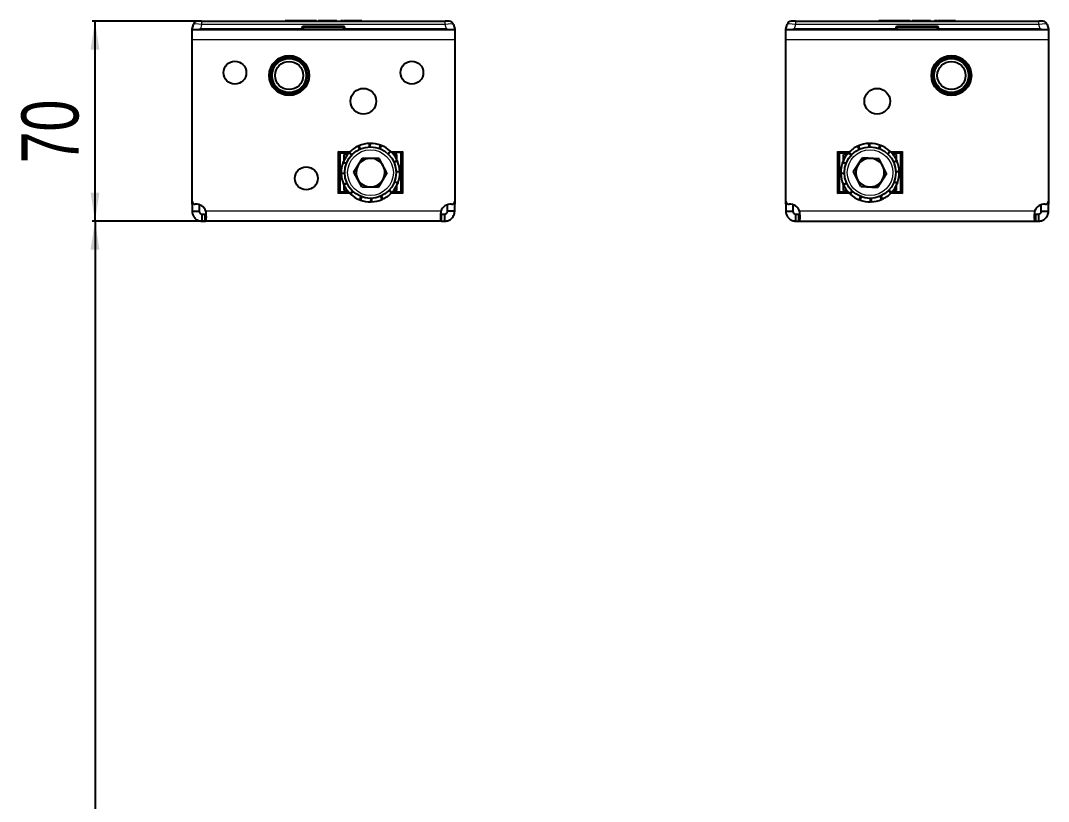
# Model space of a CAD drawing. Header units: millimetres. Extents: x 0 to 1950, y -808 to 619.
# Drawn here: x 3.3 to 363.4, y -125.1 to 148.2 of the extents above; entities that cross this region are included whole.
import ezdxf

# ---------------------------------------------------------------- set-up
doc = ezdxf.new("R2010")
doc.units = ezdxf.units.MM
doc.layers.add('FORMAT', color=7, linetype='Continuous')
doc.styles.add('SLDTEXTSTYLE0', font='TXT', dxfattribs={"width": 0.75})
doc.dimstyles.new('SLDDIMSTYLE0', dxfattribs={"dimtxt": 20, "dimasz": 10, "dimexe": 0, "dimexo": 0.0625, "dimgap": 5, "dimtad": 2, "dimdec": 1, "dimrnd": 1e-09, "dimzin": 12, "dimdsep": 46, "dimtxsty": 'SLDTEXTSTYLE0', "dimsah": 1, "dimcen": 0.09, "dimadec": 0, "dimazin": 3, "dimtfac": 1, "dimtofl": 0, "dimtmove": 0, "dimatfit": 3, "dimfxl": 0, "dimfrac": 2, "dimtolj": 1, "dimtzin": 12, "dimarcsym": 0})

# ---------------------------------------------------------------- blocks, each defined once
blk = doc.blocks.new('_D_5')
at = {"layer": 'FORMAT'}
for p, q in [((65.28, 147.96), (28.38, 147.96)), ((29.38, 77.96), (29.38, 147.96)), ((67.96, 77.96), (28.38, 77.96))]:
    blk.add_line(p, q, dxfattribs=at)
for points in [[(29.38, 147.96), (27.84, 137.96), (30.92, 137.96)], [(29.38, 77.96), (30.92, 87.96), (27.84, 87.96)]]:
    blk.add_solid(points, dxfattribs=at)
at = {"layer": 'FORMAT', "insert": (3.6, 98.18), "char_height": 20, "attachment_point": 1, "rotation": 90, "style": 'SLDTEXTSTYLE0'}
blk.add_mtext('70', dxfattribs=at)
blk = doc.blocks.new('_D_6')
at = {"layer": 'FORMAT'}
for p, q in [((67.96, 77.96), (28.38, 77.96)), ((29.38, 77.96), (29.38, -738.04)), ((67.96, -738.04), (28.38, -738.04))]:
    blk.add_line(p, q, dxfattribs=at)
for points in [[(29.38, 77.96), (27.84, 67.96), (30.92, 67.96)], [(29.38, -738.04), (30.92, -728.04), (27.84, -728.04)]]:
    blk.add_solid(points, dxfattribs=at)
at = {"layer": 'FORMAT', "insert": (3.6, -352.21), "char_height": 20, "attachment_point": 1, "rotation": 90, "style": 'SLDTEXTSTYLE0'}
blk.add_mtext('816', dxfattribs=at)

msp = doc.modelspace()

# ---------------------------------------------------------------- linework, layer by layer
at = {"color": 7, "linetype": 'Continuous', "lineweight": 25}
for p, q in [((66.74, 147.96), (65.29, 147.96)), ((66.74, 147.96), (152.04, 147.96)), ((95.96, 148.16), (95.96, 147.96)), ((101.61, 148.16), (101.67, 148.16)), ((101.67, 148.16), (101.67, 147.96)), ((101.67, 148.16), (102.8, 148.16)), ((102.8, 148.16), (102.8, 147.96)), ((102.8, 148.16), (105.47, 148.16)), ((105.47, 148.16), (105.47, 147.96)), ((105.47, 148.16), (106.96, 148.16)), ((106.96, 148.16), (106.96, 147.96)), ((107.77, 148.19), (107.77, 147.96)), ((111.24, 148.16), (114.07, 148.16)), ((114.07, 148.16), (114.07, 147.96)), ((115.21, 148.16), (115.21, 147.96)), ((115.46, 148.16), (115.46, 147.96)), ((116.7, 148.16), (116.7, 147.96)), ((117.13, 148.16), (122.38, 148.16)), ((122.81, 148.16), (122.81, 147.96)), ((153.48, 147.96), (152.04, 147.96)), ((274.74, 147.96), (273.29, 147.96)), ((274.74, 147.96), (360.04, 147.96)), ((303.96, 148.16), (303.96, 147.96)), ((309.61, 148.16), (309.67, 148.16)), ((309.67, 148.16), (309.67, 147.96)), ((309.67, 148.16), (310.8, 148.16)), ((310.8, 148.16), (310.8, 147.96)), ((310.8, 148.16), (313.47, 148.16)), ((313.47, 148.16), (313.47, 147.96)), ((313.47, 148.16), (314.96, 148.16)), ((314.96, 148.16), (314.96, 147.96)), ((315.77, 148.19), (315.77, 147.96)), ((319.24, 148.16), (322.07, 148.16)), ((322.07, 148.16), (322.07, 147.96)), ((323.21, 148.16), (323.21, 147.96)), ((323.46, 148.16), (323.46, 147.96)), ((324.7, 148.16), (324.7, 147.96)), ((325.13, 148.16), (330.38, 148.16)), ((330.81, 148.16), (330.81, 147.96)), ((361.48, 147.96), (360.04, 147.96)), ((63.39, 145.16), (63.84, 146.85)), ((63.39, 144.96), (63.39, 145.16)), ((155.39, 144.96), (63.39, 144.96)), ((63.39, 141.46), (63.39, 144.96)), ((101.89, 145.16), (66.28, 145.16)), ((101.89, 145.66), (101.89, 145.16)), ((101.89, 144.96), (101.89, 145.16)), ((116.39, 146.16), (102.39, 146.16)), ((116.89, 145.16), (116.89, 145.66)), ((152.49, 145.16), (116.89, 145.16)), ((116.89, 144.96), (116.89, 145.16)), ((154.93, 146.85), (155.39, 145.16)), ((155.39, 145.16), (155.39, 144.96)), ((155.39, 144.96), (155.39, 141.46)), ((271.39, 145.16), (271.84, 146.85)), ((271.39, 144.96), (271.39, 145.16)), ((271.39, 141.46), (271.39, 144.96)), ((363.39, 144.96), (271.39, 144.96)), ((309.89, 145.16), (274.28, 145.16)), ((309.89, 145.66), (309.89, 145.16)), ((309.89, 144.96), (309.89, 145.16)), ((324.39, 146.16), (310.39, 146.16)), ((324.89, 145.16), (324.89, 145.66)), ((360.49, 145.16), (324.89, 145.16)), ((324.89, 144.96), (324.89, 145.16)), ((362.93, 146.85), (363.39, 145.16)), ((363.39, 145.16), (363.39, 144.96)), ((363.39, 144.96), (363.39, 141.46)), ((63.39, 84.86), (63.39, 141.46)), ((155.39, 141.46), (155.39, 84.86)), ((271.39, 84.86), (271.39, 141.46)), ((363.39, 141.46), (363.39, 84.86)), ((125.54, 103.95), (125.49, 105.2)), ((125.74, 105.21), (125.66, 103.96)), ((129.01, 103.4), (129.44, 104.57)), ((129.67, 104.49), (129.12, 103.36)), ((300.54, 103.95), (300.5, 105.2)), ((300.75, 105.21), (300.67, 103.96)), ((304.01, 103.4), (304.44, 104.57)), ((304.68, 104.48), (304.13, 103.36)), ((114.89, 101.96), (114.54, 102.31)), ((118.4, 101.96), (114.89, 101.96)), ((114.89, 101.96), (114.89, 87.96)), ((115.24, 101.61), (114.89, 101.96)), ((116.64, 99.38), (116.64, 101.26)), ((117.8, 101.26), (116.64, 101.26)), ((119.28, 101.07), (118.36, 101.92)), ((118.54, 102.1), (119.37, 101.17)), ((118.89, 101.71), (118.89, 101.44)), ((122.12, 103.14), (121.6, 104.27)), ((121.83, 104.37), (122.24, 103.19)), ((132, 101.57), (132.85, 102.48)), ((133.03, 102.31), (132.09, 101.48)), ((136.89, 101.96), (133.37, 101.96)), ((135.14, 101.26), (133.97, 101.26)), ((135.14, 99.38), (135.14, 101.26)), ((137.24, 102.31), (136.89, 101.96)), ((136.89, 101.96), (136.89, 87.96)), ((289.54, 102.31), (289.89, 101.96)), ((289.89, 87.96), (289.89, 101.96)), ((289.89, 101.96), (293.4, 101.96)), ((289.89, 101.96), (290.24, 101.61)), ((291.64, 99.38), (291.64, 101.26)), ((292.8, 101.26), (291.64, 101.26)), ((294.28, 101.08), (293.37, 101.93)), ((293.54, 102.11), (294.37, 101.17)), ((293.89, 101.71), (293.89, 101.45)), ((297.13, 103.14), (296.61, 104.27)), ((296.83, 104.38), (297.24, 103.19)), ((307, 101.56), (307.85, 102.48)), ((308.03, 102.31), (307.09, 101.48)), ((311.89, 101.96), (308.37, 101.96)), ((310.14, 101.26), (308.97, 101.26)), ((310.14, 99.38), (310.14, 101.26)), ((311.54, 101.61), (311.89, 101.96)), ((311.89, 101.96), (312.24, 102.31)), ((311.89, 87.96), (311.89, 101.96)), ((117.44, 98.08), (116.27, 98.52)), ((116.36, 98.75), (117.49, 98.2)), ((120.11, 95.09), (123.12, 100.03)), ((128.89, 99.89), (123.12, 100.03)), ((131.66, 94.83), (128.89, 99.89)), ((134.06, 98.72), (135.2, 99.25)), ((135.3, 99.02), (134.11, 98.61)), ((292.45, 98.09), (291.27, 98.52)), ((291.36, 98.75), (292.49, 98.2)), ((295.12, 95.3), (298.3, 100.12)), ((304.06, 99.78), (298.3, 100.12)), ((306.65, 94.62), (304.06, 99.78)), ((309.06, 98.72), (310.2, 99.24)), ((310.3, 99.01), (309.12, 98.6)), ((115.64, 94.82), (116.89, 94.74)), ((116.89, 94.61), (115.64, 94.57)), ((122.88, 90.03), (120.11, 95.09)), ((131.66, 94.83), (128.66, 89.9)), ((134.88, 95.31), (136.13, 95.36)), ((136.13, 95.11), (134.88, 95.18)), ((290.64, 94.82), (291.89, 94.74)), ((291.89, 94.62), (290.64, 94.57)), ((297.71, 90.14), (295.12, 95.3)), ((306.65, 94.62), (303.47, 89.8)), ((309.88, 95.3), (311.13, 95.35)), ((311.13, 95.1), (309.88, 95.18)), ((116.47, 90.9), (117.66, 91.31)), ((117.71, 91.2), (116.57, 90.68)), ((116.64, 88.66), (116.64, 90.54)), ((122.88, 90.03), (128.66, 89.9)), ((135.41, 91.17), (134.28, 91.72)), ((134.33, 91.84), (135.5, 91.41)), ((135.14, 88.66), (135.14, 90.54)), ((291.47, 90.91), (292.66, 91.32)), ((292.71, 91.2), (291.57, 90.68)), ((291.64, 88.66), (291.64, 90.54)), ((297.71, 90.14), (303.47, 89.8)), ((310.41, 91.17), (309.28, 91.72)), ((309.33, 91.84), (310.5, 91.4)), ((310.14, 88.66), (310.14, 90.54)), ((114.89, 87.96), (114.54, 87.61)), ((115.24, 88.31), (114.89, 87.96)), ((114.89, 87.96), (118.4, 87.96)), ((116.64, 88.66), (117.8, 88.66)), ((118.74, 87.61), (119.68, 88.44)), ((119.77, 88.36), (118.92, 87.44)), ((122.1, 85.44), (122.65, 86.56)), ((122.77, 86.52), (122.33, 85.35)), ((129.94, 85.55), (129.53, 86.73)), ((129.65, 86.78), (130.17, 85.65)), ((133.24, 87.82), (132.4, 88.76)), ((132.49, 88.85), (133.41, 88)), ((132.89, 88.21), (132.89, 88.48)), ((136.89, 87.96), (133.37, 87.96)), ((133.97, 88.66), (135.14, 88.66)), ((136.89, 87.96), (136.54, 88.31)), ((137.24, 87.61), (136.89, 87.96)), ((289.54, 87.61), (289.89, 87.96)), ((289.89, 87.96), (290.24, 88.31)), ((293.4, 87.96), (289.89, 87.96)), ((291.64, 88.66), (292.8, 88.66)), ((293.74, 87.61), (294.68, 88.44)), ((294.77, 88.36), (293.92, 87.44)), ((297.09, 85.44), (297.64, 86.57)), ((297.76, 86.52), (297.33, 85.35)), ((304.94, 85.55), (304.53, 86.73)), ((304.64, 86.78), (305.17, 85.65)), ((308.23, 87.81), (307.4, 88.75)), ((307.49, 88.84), (308.4, 87.99)), ((307.89, 88.21), (307.89, 88.47)), ((308.03, 88.24), (308.33, 88.06)), ((308.37, 87.96), (311.89, 87.96)), ((308.97, 88.66), (310.14, 88.66)), ((311.54, 88.31), (311.89, 87.96)), ((311.89, 87.96), (312.24, 87.61)), ((63.39, 83.96), (63.39, 84.86)), ((63.39, 83.96), (63.39, 81.46)), ((65.89, 83.74), (65.89, 81.46)), ((126.03, 84.71), (126.11, 85.96)), ((126.23, 85.97), (126.28, 84.72)), ((152.89, 81.46), (152.89, 83.74)), ((155.39, 84.86), (155.39, 83.96)), ((155.39, 81.46), (155.39, 83.96)), ((271.39, 83.96), (271.39, 84.86)), ((271.39, 83.96), (271.39, 81.46)), ((273.89, 83.74), (273.89, 81.46)), ((301.03, 84.71), (301.1, 85.96)), ((301.23, 85.97), (301.28, 84.72)), ((360.89, 81.46), (360.89, 83.74)), ((363.39, 84.86), (363.39, 83.96)), ((363.39, 81.46), (363.39, 83.96)), ((63.39, 81.46), (65.89, 81.46)), ((66.89, 80.46), (67.97, 80.46)), ((66.89, 77.96), (66.89, 80.46)), ((67.97, 77.96), (67.97, 80.46)), ((150.8, 77.96), (150.8, 80.46)), ((150.8, 80.46), (151.89, 80.46)), ((151.89, 77.96), (151.89, 80.46)), ((155.39, 81.46), (152.89, 81.46)), ((271.39, 81.46), (273.89, 81.46)), ((274.89, 80.46), (275.97, 80.46)), ((274.89, 77.96), (274.89, 80.46)), ((275.97, 77.96), (275.97, 80.46)), ((358.8, 80.46), (358.8, 77.96)), ((358.8, 80.46), (359.89, 80.46)), ((359.89, 80.46), (359.89, 77.96)), ((360.89, 81.46), (363.39, 81.46)), ((66.89, 77.96), (67.97, 77.96)), ((150.8, 77.96), (67.97, 77.96)), ((150.8, 77.96), (151.89, 77.96)), ((274.89, 77.96), (275.97, 77.96)), ((275.97, 77.96), (358.8, 77.96)), ((358.8, 77.96), (359.89, 77.96))]:
    msp.add_line(p, q, dxfattribs=at)
at = {"color": 8, "linetype": 'Continuous', "lineweight": 18}
for p, q in [((66.74, 147.96), (66.74, 146.85)), ((98.07, 148.16), (98.07, 147.96)), ((108.88, 148.16), (108.88, 147.96)), ((111.24, 148.16), (111.24, 147.96)), ((117.13, 148.16), (117.13, 147.96)), ((122.38, 148.16), (122.38, 147.96)), ((152.04, 146.85), (152.04, 147.96)), ((274.74, 147.96), (274.74, 146.85)), ((306.07, 148.16), (306.07, 147.96)), ((316.88, 148.16), (316.88, 147.96)), ((319.24, 148.16), (319.24, 147.96)), ((325.13, 148.16), (325.13, 147.96)), ((330.38, 148.16), (330.38, 147.96)), ((360.04, 146.85), (360.04, 147.96)), ((66.74, 146.85), (66.28, 145.16)), ((152.04, 146.85), (66.74, 146.85)), ((102.39, 145.66), (101.89, 145.66)), ((102.39, 145.66), (102.39, 146.16)), ((102.39, 145.66), (102.39, 144.96)), ((116.39, 145.66), (102.39, 145.66)), ((116.39, 145.66), (116.39, 146.16)), ((116.39, 145.66), (116.89, 145.66)), ((116.39, 144.96), (116.39, 145.66)), ((152.49, 145.16), (152.04, 146.85)), ((274.74, 146.85), (274.28, 145.16)), ((360.04, 146.85), (274.74, 146.85)), ((310.39, 145.66), (309.89, 145.66)), ((310.39, 145.66), (310.39, 146.16)), ((310.39, 145.66), (310.39, 144.96)), ((324.39, 145.66), (310.39, 145.66)), ((324.39, 145.66), (324.39, 146.16)), ((324.39, 145.66), (324.89, 145.66)), ((324.39, 144.96), (324.39, 145.66)), ((360.49, 145.16), (360.04, 146.85)), ((155.39, 141.46), (63.39, 141.46)), ((363.39, 141.46), (271.39, 141.46)), ((114.54, 87.61), (114.54, 102.31)), ((114.54, 102.31), (118.74, 102.31)), ((118.09, 101.61), (115.24, 101.61)), ((115.24, 101.61), (115.24, 88.31)), ((132.69, 102.31), (133.03, 102.31)), ((133.03, 102.31), (137.24, 102.31)), ((136.54, 88.31), (136.54, 101.96)), ((137.24, 102.31), (137.24, 87.61)), ((289.54, 87.61), (289.54, 102.31)), ((289.54, 102.31), (293.74, 102.31)), ((293.09, 101.61), (290.24, 101.61)), ((290.24, 101.61), (290.24, 88.31)), ((307.7, 102.31), (312.24, 102.31)), ((311.54, 101.61), (308.69, 101.61)), ((311.54, 88.31), (311.54, 101.61)), ((312.24, 102.31), (312.24, 87.61)), ((118.74, 87.61), (114.54, 87.61)), ((115.24, 88.31), (118.09, 88.31)), ((119.08, 87.61), (118.74, 87.61)), ((137.24, 87.61), (133.03, 87.61)), ((133.69, 88.31), (136.54, 88.31)), ((294.08, 87.61), (289.54, 87.61)), ((290.24, 88.31), (293.09, 88.31)), ((312.24, 87.61), (308.03, 87.61)), ((308.69, 88.31), (311.54, 88.31)), ((63.95, 83.96), (63.39, 83.96)), ((155.39, 83.96), (154.83, 83.96)), ((271.95, 83.96), (271.39, 83.96)), ((363.39, 83.96), (362.83, 83.96)), ((150.55, 81.46), (68.22, 81.46)), ((358.55, 81.46), (276.22, 81.46))]:
    msp.add_line(p, q, dxfattribs=at)
at = {"color": 7, "linetype": 'Continuous', "lineweight": 25}
for centre, radius in [((78.39, 129.96), 4), ((97.39, 128.96), 7), ((97.39, 128.96), 6.5), ((97.39, 128.96), 6), ((97.39, 128.96), 4.93), ((140.39, 129.96), 4), ((329.39, 128.96), 7), ((329.39, 128.96), 6.5), ((329.39, 128.96), 6), ((329.39, 128.96), 4.93), ((123.39, 119.96), 4.5), ((303.39, 119.96), 4.5), ((125.89, 94.96), 9), ((300.89, 94.96), 9), ((103.39, 92.96), 4)]:
    msp.add_circle(centre, radius, dxfattribs=at)
at = {"color": 8, "linetype": 'Continuous', "lineweight": 18}
for centre, radius in [((97.39, 128.96), 6.25), ((329.39, 128.96), 6.25), ((125.89, 94.96), 8), ((300.89, 94.96), 8)]:
    msp.add_circle(centre, radius, dxfattribs=at)
at = {"color": 7, "linetype": 'Continuous', "lineweight": 25}
for centre, radius, start, end in [((65.29, 146.46), 1.5, 90, 165), ((153.48, 146.46), 1.5, 15, 90), ((273.29, 146.46), 1.5, 90, 165), ((361.48, 146.46), 1.5, 15, 90), ((102.39, 145.66), 0.5, 90, 180), ((116.39, 145.66), 0.5, 0, 90), ((310.39, 145.66), 0.5, 90, 180), ((324.39, 145.66), 0.5, 0, 90), ((125.89, 94.96), 10.25, 92.2104, 113.3145), ((125.89, 94.96), 10.25, 69.7104, 90.8145), ((125.89, 94.96), 10.25, 47.2104, 68.3145), ((300.89, 94.96), 10.25, 92.1828, 113.2869), ((300.89, 94.96), 10.25, 69.6828, 90.7869), ((300.89, 94.96), 10.25, 47.1828, 68.2869), ((125.89, 94.96), 10.25, 137.2104, 158.3145), ((125.89, 94.96), 10.25, 114.7104, 135.8145), ((125.89, 94.96), 10.25, 24.7104, 45.8145), ((300.89, 94.96), 10.25, 137.1828, 158.2869), ((300.89, 94.96), 10.25, 114.6828, 135.7869), ((300.89, 94.96), 10.25, 24.6828, 45.7869), ((125.89, 94.96), 10.25, 159.7104, 180.8145), ((125.89, 94.96), 5, 148.6784, 208.6784), ((125.89, 94.96), 5, 88.6784, 148.6784), ((125.89, 94.96), 5, 28.6784, 88.6784), ((125.89, 94.96), 5, 328.6784, 28.6784), ((125.89, 94.96), 10.25, 2.2104, 23.3145), ((300.89, 94.96), 10.25, 159.6828, 180.7869), ((300.89, 94.96), 5, 146.6352, 206.6352), ((300.89, 94.96), 5, 86.6352, 146.6352), ((300.89, 94.96), 5, 26.6352, 86.6352), ((300.89, 94.96), 10.25, 2.1828, 23.2869), ((125.89, 94.96), 10.25, 182.2104, 203.3145), ((125.89, 94.96), 10.25, 339.7104, 0.8145), ((300.89, 94.96), 10.25, 182.1828, 203.2869), ((300.89, 94.96), 5, 326.6352, 26.6352), ((300.89, 94.96), 10.25, 339.6828, 0.7869), ((125.89, 94.96), 10.25, 204.7104, 225.8145), ((125.89, 94.96), 5, 208.6784, 268.6784), ((125.89, 94.96), 5, 268.6784, 328.6784), ((125.89, 94.96), 10.25, 317.2104, 338.3145), ((300.89, 94.96), 10.25, 204.6828, 225.7869), ((300.89, 94.96), 5, 206.6352, 266.6352), ((300.89, 94.96), 5, 266.6352, 326.6352), ((300.89, 94.96), 10.25, 317.1828, 338.2869), ((125.89, 94.96), 10.25, 227.2104, 248.3145), ((125.89, 94.96), 10.25, 294.7104, 315.8145), ((300.89, 94.96), 10.25, 227.1828, 248.2869), ((300.89, 94.96), 10.25, 294.6828, 315.7869), ((64.39, 84.86), 1, 180, 276.3794), ((64.89, 80.39), 3.5, 17.8253, 96.3794), ((125.89, 94.96), 10.25, 249.7104, 270.8145), ((125.89, 94.96), 10.25, 272.2104, 293.3145), ((153.89, 80.39), 3.5, 83.6206, 162.1747), ((154.39, 84.86), 1, 263.6206, 0), ((272.39, 84.86), 1, 180, 276.3794), ((272.89, 80.39), 3.5, 17.8253, 96.3794), ((300.89, 94.96), 10.25, 249.6828, 270.7869), ((300.89, 94.96), 10.25, 272.1828, 293.2869), ((361.89, 80.39), 3.5, 83.6206, 162.1747), ((362.39, 84.86), 1, 263.6206, 0)]:
    msp.add_arc(centre, radius, start, end, dxfattribs=at)
at = {"color": 8, "linetype": 'Continuous', "lineweight": 18}
for centre, major_axis, start_param, end_param in [((66.84, 146.46), (3, -0.38), 1.621093, 3.124852), ((151.93, 146.46), (3, 0.38), 0.016741, 1.520499), ((274.84, 146.46), (3, -0.38), 1.621093, 3.124852), ((359.93, 146.46), (3, 0.38), 0.016741, 1.520499)]:
    msp.add_ellipse(centre, major_axis=major_axis, ratio=0.123038, start_param=start_param, end_param=end_param, dxfattribs=at)
at = {"color": 7, "linetype": 'Continuous', "lineweight": 25}
for centre, major_axis, start_param, end_param in [((63.39, 133.57), (3.1, 11.57), 0.067037, 0.253072), ((155.39, 133.57), (-3.1, 11.57), 6.030113, 6.216148), ((271.39, 133.57), (3.1, 11.57), 0.067037, 0.253072), ((363.39, 133.57), (-3.1, 11.57), 6.030113, 6.216148)]:
    msp.add_ellipse(centre, major_axis=major_axis, ratio=0.250563, start_param=start_param, end_param=end_param, dxfattribs=at)
for points, knots in [([(95.96, 148.16), (96.33, 148.16), (97.02, 148.16), (97.74, 148.16), (98.07, 148.16)], [0, 0, 0, 0, 0.5368, 1, 1, 1, 1]), ([(98.07, 148.16), (98.57, 148.16), (99.51, 148.16), (100.7, 148.16), (101.42, 148.16), (101.6, 148.16), (101.61, 148.16)], [0, 0, 0, 0, 0.381983, 0.713352, 0.984017, 1, 1, 1, 1]), ([(107.79, 148.16), (107.78, 148.16), (107.76, 148.16), (107.91, 148.16), (108.28, 148.16), (108.67, 148.16), (108.88, 148.16)], [0, 0, 0, 0, 0.061615, 0.333035, 0.637399, 1, 1, 1, 1]), ([(108.88, 148.16), (109.04, 148.16), (109.4, 148.16), (110.2, 148.16), (110.83, 148.16), (111.24, 148.16)], [0, 0, 0, 0, 0.216742, 0.489643, 1, 1, 1, 1]), ([(115.46, 148.16), (115.52, 148.16), (115.62, 148.16), (115.93, 148.16), (116.21, 148.16), (116.41, 148.16), (116.48, 148.16)], [0, 0, 0, 0, 0.255277, 0.538303, 0.854078, 1, 1, 1, 1]), ([(115.64, 148.16), (115.75, 148.16), (116, 148.16), (116.3, 148.16), (116.48, 148.16), (116.48, 148.16)], [0, 0, 0, 0, 0.466249, 0.997338, 1, 1, 1, 1]), ([(116.7, 148.16), (116.71, 148.16), (116.72, 148.16), (116.84, 148.16), (116.98, 148.16), (117.08, 148.16), (117.13, 148.16)], [0, 0, 0, 0, 0.285248, 0.560563, 0.777151, 1, 1, 1, 1]), ([(122.38, 148.16), (122.44, 148.16), (122.57, 148.16), (122.71, 148.16), (122.8, 148.16), (122.81, 148.16), (122.81, 148.16)], [0, 0, 0, 0, 0.281303, 0.555629, 0.773878, 1, 1, 1, 1]), ([(303.96, 148.16), (304.33, 148.16), (305.02, 148.16), (305.74, 148.16), (306.07, 148.16)], [0, 0, 0, 0, 0.5368, 1, 1, 1, 1]), ([(306.07, 148.16), (306.57, 148.16), (307.51, 148.16), (308.7, 148.16), (309.42, 148.16), (309.6, 148.16), (309.61, 148.16)], [0, 0, 0, 0, 0.381983, 0.713352, 0.984017, 1, 1, 1, 1]), ([(315.79, 148.16), (315.78, 148.16), (315.76, 148.16), (315.91, 148.16), (316.28, 148.16), (316.67, 148.16), (316.88, 148.16)], [0, 0, 0, 0, 0.061615, 0.333035, 0.637399, 1, 1, 1, 1]), ([(316.88, 148.16), (317.04, 148.16), (317.4, 148.16), (318.2, 148.16), (318.83, 148.16), (319.24, 148.16)], [0, 0, 0, 0, 0.216742, 0.489643, 1, 1, 1, 1]), ([(323.46, 148.16), (323.52, 148.16), (323.62, 148.16), (323.93, 148.16), (324.21, 148.16), (324.41, 148.16), (324.48, 148.16)], [0, 0, 0, 0, 0.255277, 0.538303, 0.854078, 1, 1, 1, 1]), ([(323.64, 148.16), (323.75, 148.16), (324, 148.16), (324.3, 148.16), (324.48, 148.16), (324.48, 148.16)], [0, 0, 0, 0, 0.466249, 0.997338, 1, 1, 1, 1]), ([(324.7, 148.16), (324.71, 148.16), (324.72, 148.16), (324.84, 148.16), (324.98, 148.16), (325.08, 148.16), (325.13, 148.16)], [0, 0, 0, 0, 0.285248, 0.560563, 0.777151, 1, 1, 1, 1]), ([(330.38, 148.16), (330.44, 148.16), (330.57, 148.16), (330.71, 148.16), (330.8, 148.16), (330.81, 148.16), (330.81, 148.16)], [0, 0, 0, 0, 0.281303, 0.555629, 0.773878, 1, 1, 1, 1]), ([(125.49, 105.2), (125.53, 105.2), (125.59, 105.21), (125.68, 105.21), (125.72, 105.21), (125.74, 105.21)], [0, 0, 0, 0, 0.499981, 0.749988, 1, 1, 1, 1]), ([(129.44, 104.57), (129.48, 104.56), (129.54, 104.54), (129.62, 104.51), (129.65, 104.49), (129.67, 104.49)], [0, 0, 0, 0, 0.499981, 0.749988, 1, 1, 1, 1]), ([(300.5, 105.2), (300.54, 105.2), (300.6, 105.21), (300.68, 105.21), (300.72, 105.21), (300.75, 105.21)], [0, 0, 0, 0, 0.499981, 0.749988, 1, 1, 1, 1]), ([(304.44, 104.57), (304.48, 104.56), (304.54, 104.54), (304.62, 104.51), (304.66, 104.49), (304.68, 104.48)], [0, 0, 0, 0, 0.4999808, 0.7499881, 1, 1, 1, 1]), ([(118.36, 101.92), (118.39, 101.95), (118.43, 102), (118.49, 102.06), (118.52, 102.09), (118.54, 102.1)], [0, 0, 0, 0, 0.499981, 0.749988, 1, 1, 1, 1]), ([(121.6, 104.27), (121.64, 104.29), (121.7, 104.32), (121.77, 104.35), (121.81, 104.37), (121.83, 104.37)], [0, 0, 0, 0, 0.499981, 0.749988, 1, 1, 1, 1]), ([(132.85, 102.48), (132.88, 102.45), (132.92, 102.41), (132.99, 102.35), (133.02, 102.33), (133.03, 102.31)], [0, 0, 0, 0, 0.499981, 0.749988, 1, 1, 1, 1]), ([(293.37, 101.93), (293.4, 101.96), (293.44, 102), (293.5, 102.06), (293.52, 102.09), (293.54, 102.11)], [0, 0, 0, 0, 0.499981, 0.749988, 1, 1, 1, 1]), ([(296.61, 104.27), (296.64, 104.29), (296.7, 104.32), (296.78, 104.35), (296.81, 104.37), (296.83, 104.38)], [0, 0, 0, 0, 0.499981, 0.749988, 1, 1, 1, 1]), ([(307.85, 102.48), (307.88, 102.45), (307.93, 102.41), (307.99, 102.35), (308.02, 102.32), (308.03, 102.31)], [0, 0, 0, 0, 0.499981, 0.749988, 1, 1, 1, 1]), ([(116.27, 98.52), (116.29, 98.55), (116.31, 98.61), (116.34, 98.69), (116.35, 98.73), (116.36, 98.75)], [0, 0, 0, 0, 0.499981, 0.749988, 1, 1, 1, 1]), ([(135.2, 99.25), (135.21, 99.21), (135.24, 99.15), (135.27, 99.07), (135.29, 99.04), (135.3, 99.02)], [0, 0, 0, 0, 0.499981, 0.749988, 1, 1, 1, 1]), ([(291.27, 98.52), (291.29, 98.56), (291.31, 98.62), (291.34, 98.69), (291.36, 98.73), (291.36, 98.75)], [0, 0, 0, 0, 0.499981, 0.749988, 1, 1, 1, 1]), ([(310.2, 99.24), (310.22, 99.2), (310.24, 99.15), (310.28, 99.07), (310.29, 99.03), (310.3, 99.01)], [0, 0, 0, 0, 0.499981, 0.749988, 1, 1, 1, 1]), ([(115.64, 94.57), (115.64, 94.61), (115.64, 94.67), (115.64, 94.75), (115.64, 94.79), (115.64, 94.82)], [0, 0, 0, 0, 0.499981, 0.749988, 1, 1, 1, 1]), ([(136.13, 95.36), (136.13, 95.31), (136.13, 95.25), (136.13, 95.17), (136.13, 95.13), (136.13, 95.11)], [0, 0, 0, 0, 0.499981, 0.749988, 1, 1, 1, 1]), ([(290.64, 94.57), (290.64, 94.61), (290.64, 94.67), (290.64, 94.76), (290.64, 94.8), (290.64, 94.82)], [0, 0, 0, 0, 0.499981, 0.749988, 1, 1, 1, 1]), ([(311.13, 95.35), (311.13, 95.31), (311.13, 95.25), (311.13, 95.16), (311.13, 95.12), (311.13, 95.1)], [0, 0, 0, 0, 0.4999808, 0.7499881, 1, 1, 1, 1]), ([(116.57, 90.68), (116.56, 90.71), (116.53, 90.77), (116.5, 90.85), (116.48, 90.88), (116.47, 90.9)], [0, 0, 0, 0, 0.499981, 0.749988, 1, 1, 1, 1]), ([(135.5, 91.41), (135.49, 91.37), (135.46, 91.31), (135.43, 91.23), (135.42, 91.19), (135.41, 91.17)], [0, 0, 0, 0, 0.499981, 0.749988, 1, 1, 1, 1]), ([(291.57, 90.68), (291.56, 90.72), (291.53, 90.78), (291.5, 90.85), (291.48, 90.89), (291.47, 90.91)], [0, 0, 0, 0, 0.499981, 0.749988, 1, 1, 1, 1]), ([(310.5, 91.4), (310.48, 91.36), (310.46, 91.3), (310.43, 91.23), (310.42, 91.19), (310.41, 91.17)], [0, 0, 0, 0, 0.499981, 0.749988, 1, 1, 1, 1]), ([(118.92, 87.44), (118.89, 87.47), (118.85, 87.51), (118.79, 87.57), (118.76, 87.6), (118.74, 87.61)], [0, 0, 0, 0, 0.4999808, 0.7499881, 1, 1, 1, 1]), ([(133.41, 88), (133.38, 87.97), (133.34, 87.92), (133.28, 87.86), (133.25, 87.83), (133.24, 87.82)], [0, 0, 0, 0, 0.499981, 0.749988, 1, 1, 1, 1]), ([(293.92, 87.44), (293.89, 87.47), (293.84, 87.51), (293.78, 87.57), (293.75, 87.6), (293.74, 87.61)], [0, 0, 0, 0, 0.4999808, 0.7499881, 1, 1, 1, 1]), ([(308.4, 87.99), (308.38, 87.96), (308.33, 87.92), (308.28, 87.86), (308.25, 87.83), (308.23, 87.81)], [0, 0, 0, 0, 0.499981, 0.749988, 1, 1, 1, 1]), ([(122.33, 85.35), (122.29, 85.36), (122.23, 85.38), (122.16, 85.41), (122.12, 85.43), (122.1, 85.44)], [0, 0, 0, 0, 0.499981, 0.749988, 1, 1, 1, 1]), ([(126.28, 84.72), (126.24, 84.72), (126.18, 84.71), (126.09, 84.71), (126.05, 84.71), (126.03, 84.71)], [0, 0, 0, 0, 0.499981, 0.749988, 1, 1, 1, 1]), ([(130.17, 85.65), (130.13, 85.63), (130.08, 85.61), (130, 85.57), (129.96, 85.56), (129.94, 85.55)], [0, 0, 0, 0, 0.4999808, 0.7499881, 1, 1, 1, 1]), ([(297.33, 85.35), (297.29, 85.36), (297.23, 85.38), (297.15, 85.41), (297.11, 85.43), (297.09, 85.44)], [0, 0, 0, 0, 0.499981, 0.749988, 1, 1, 1, 1]), ([(301.28, 84.72), (301.23, 84.72), (301.17, 84.71), (301.09, 84.71), (301.05, 84.71), (301.03, 84.71)], [0, 0, 0, 0, 0.499981, 0.749988, 1, 1, 1, 1]), ([(305.17, 85.65), (305.13, 85.63), (305.07, 85.6), (305, 85.57), (304.96, 85.55), (304.94, 85.55)], [0, 0, 0, 0, 0.499981, 0.749988, 1, 1, 1, 1]), ([(63.39, 81.46), (63.41, 81.14), (63.46, 80.55), (63.86, 79.61), (64.57, 78.74), (65.67, 78.08), (66.47, 78), (66.89, 77.96)], [0, 0, 0, 0, 0.17084, 0.319217, 0.548103, 0.767822, 1, 1, 1, 1]), ([(65.89, 81.46), (65.89, 81.37), (65.91, 81.2), (66, 80.98), (66.11, 80.82), (66.24, 80.69), (66.38, 80.59), (66.61, 80.48), (66.77, 80.47), (66.89, 80.46)], [0, 0, 0, 0, 0.1543587, 0.2872828, 0.4004353, 0.4965437, 0.6043139, 0.7231511, 1, 1, 1, 1]), ([(67.97, 77.96), (68.03, 77.98), (68.13, 78.01), (68.27, 78.29), (68.37, 78.75), (68.39, 79.38), (68.37, 80), (68.32, 80.7), (68.25, 81.2), (68.22, 81.46)], [0, 0, 0, 0, 0.144067, 0.271276, 0.474907, 0.597997, 0.726338, 0.860245, 1, 1, 1, 1]), ([(150.55, 81.46), (150.52, 81.17), (150.47, 80.61), (150.4, 79.71), (150.38, 78.83), (150.51, 78.1), (150.7, 78.01), (150.8, 77.96)], [0, 0, 0, 0, 0.16069, 0.301312, 0.521951, 0.753573, 1, 1, 1, 1]), ([(151.89, 80.46), (152.01, 80.47), (152.23, 80.49), (152.49, 80.65), (152.67, 80.83), (152.79, 81.01), (152.87, 81.23), (152.88, 81.38), (152.89, 81.46)], [0, 0, 0, 0, 0.296302, 0.497469, 0.615497, 0.73607, 0.863114, 1, 1, 1, 1]), ([(151.89, 77.96), (152.34, 78.01), (153.15, 78.1), (154.06, 78.67), (154.65, 79.27), (155.05, 79.9), (155.33, 80.65), (155.37, 81.18), (155.39, 81.46)], [0, 0, 0, 0, 0.254149, 0.448213, 0.574908, 0.708872, 0.850468, 1, 1, 1, 1]), ([(271.39, 81.46), (271.41, 81.14), (271.46, 80.55), (271.86, 79.61), (272.57, 78.74), (273.67, 78.08), (274.47, 78), (274.89, 77.96)], [0, 0, 0, 0, 0.17084, 0.319217, 0.548103, 0.767822, 1, 1, 1, 1]), ([(273.89, 81.46), (273.89, 81.37), (273.91, 81.2), (274, 80.98), (274.11, 80.82), (274.24, 80.69), (274.38, 80.59), (274.61, 80.48), (274.77, 80.47), (274.89, 80.46)], [0, 0, 0, 0, 0.154359, 0.287283, 0.400435, 0.496544, 0.604314, 0.723151, 1, 1, 1, 1]), ([(275.97, 77.96), (276.03, 77.98), (276.13, 78.01), (276.27, 78.29), (276.37, 78.75), (276.39, 79.38), (276.37, 80), (276.32, 80.7), (276.25, 81.2), (276.22, 81.46)], [0, 0, 0, 0, 0.144067, 0.271276, 0.474907, 0.597997, 0.726338, 0.860245, 1, 1, 1, 1]), ([(358.55, 81.46), (358.52, 81.17), (358.47, 80.61), (358.4, 79.71), (358.38, 78.83), (358.51, 78.1), (358.7, 78.01), (358.8, 77.96)], [0, 0, 0, 0, 0.16069, 0.301312, 0.521951, 0.753573, 1, 1, 1, 1]), ([(359.89, 80.46), (360.01, 80.47), (360.23, 80.49), (360.49, 80.65), (360.67, 80.83), (360.79, 81.01), (360.87, 81.23), (360.88, 81.38), (360.89, 81.46)], [0, 0, 0, 0, 0.296302, 0.497469, 0.615497, 0.73607, 0.863114, 1, 1, 1, 1]), ([(359.89, 77.96), (360.34, 78.01), (361.15, 78.1), (362.06, 78.67), (362.65, 79.27), (363.05, 79.9), (363.33, 80.65), (363.37, 81.18), (363.39, 81.46)], [0, 0, 0, 0, 0.2541487, 0.4482127, 0.5749082, 0.7088724, 0.8504677, 1, 1, 1, 1])]:
    msp.add_open_spline(points, degree=3, knots=knots, dxfattribs=at)
at = {"color": 8, "linetype": 'Continuous', "lineweight": 18}
for points, knots in [([(118.89, 101.71), (118.88, 101.71), (118.88, 101.71), (118.86, 101.7), (118.83, 101.68), (118.78, 101.66), (118.72, 101.64), (118.64, 101.62), (118.57, 101.61), (118.54, 101.61)], [0, 0, 0, 0, 0.114765, 0.239215, 0.374136, 0.520145, 0.663765, 0.791408, 1, 1, 1, 1]), ([(293.54, 101.61), (293.57, 101.61), (293.64, 101.62), (293.72, 101.64), (293.78, 101.66), (293.83, 101.68), (293.86, 101.7), (293.88, 101.71), (293.88, 101.71), (293.89, 101.71)], [0, 0, 0, 0, 0.208592, 0.336235, 0.479855, 0.625864, 0.760785, 0.885235, 1, 1, 1, 1]), ([(133.24, 88.31), (133.2, 88.31), (133.13, 88.3), (133.05, 88.28), (132.99, 88.26), (132.94, 88.24), (132.91, 88.22), (132.89, 88.21), (132.89, 88.21), (132.89, 88.21)], [0, 0, 0, 0, 0.208592, 0.336235, 0.479855, 0.625864, 0.760785, 0.885235, 1, 1, 1, 1]), ([(307.89, 88.21), (307.89, 88.21), (307.89, 88.21), (307.91, 88.22), (307.94, 88.24), (307.99, 88.26), (308.05, 88.28), (308.13, 88.3), (308.2, 88.31), (308.24, 88.31)], [0, 0, 0, 0, 0.114765, 0.239215, 0.374136, 0.520145, 0.663765, 0.791408, 1, 1, 1, 1])]:
    msp.add_open_spline(points, degree=3, knots=knots, dxfattribs=at)

# ---------------------------------------------------------------- dimensions: what is measured, and where the dimension line sits
at = {"layer": 'FORMAT'}
for base, p2, picture, middle in [((29.38, 147.96), (65.29, 147.96), '_D_5', (29.38, 112.96)), ((29.38, -738.04), (67.97, -738.04), '_D_6', (29.38, -330.04))]:
    dim = msp.add_linear_dim(base=base, p1=(67.97, 77.96), p2=p2, angle=90, dimstyle='SLDDIMSTYLE0', dxfattribs=at)
    dim.commit()
    dim.dimension.update_dxf_attribs({"geometry": picture, "text_midpoint": middle, "dimtype": 160})

doc.saveas('drawing.dxf')
